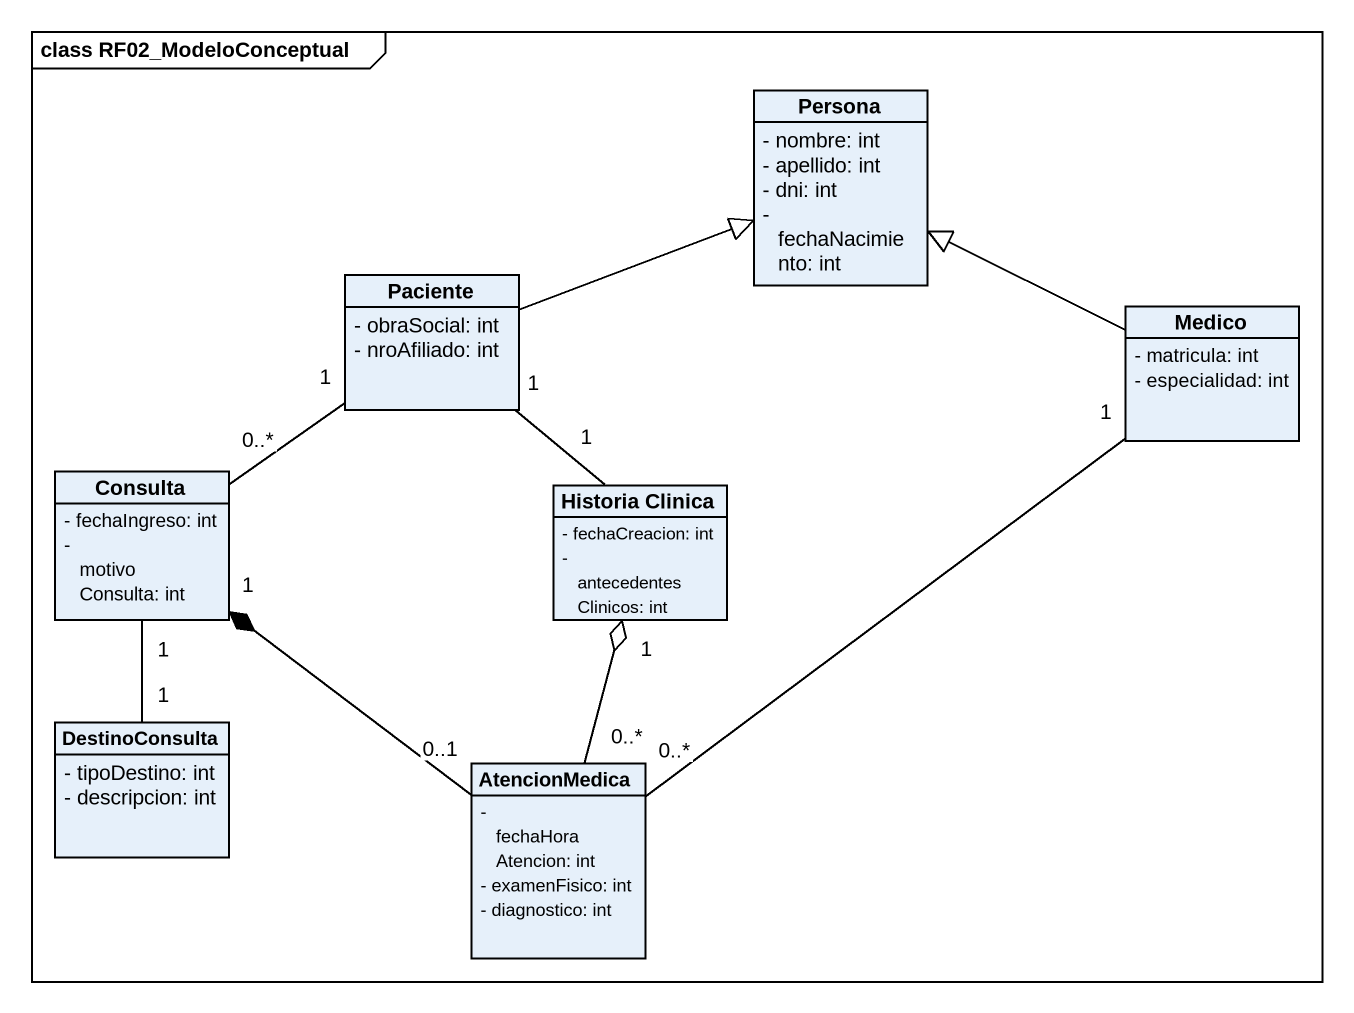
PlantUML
@startuml
mainframe class RF02_ModeloConceptual
hide circle
hide empty members
skinparam classAttributeIconSize 0
class Persona {
  - nombre: int
  - apellido: int
  - dni: int
  - fechaNacimiento: int
}
class Paciente {
  - obraSocial: int
  - nroAfiliado: int
}
class Medico {
  - matricula: int
  - especialidad: int
}
class Consulta {
  - fechaIngreso: int
  - motivoConsulta: int
}
class "Historia Clinica" as Historia_Clinica {
  - fechaCreacion: int
  - antecedentesClinicos: int
}
class DestinoConsulta {
  - tipoDestino: int
  - descripcion: int
}
class AtencionMedica {
  - fechaHoraAtencion: int
  - examenFisico: int
  - diagnostico: int
}
Paciente -right-|> Persona
Paciente "1" -- "0..*" Consulta
Medico -left-|> Persona
Historia_Clinica "1" -up- "1" Paciente
DestinoConsulta "1" -up- "1" Consulta
AtencionMedica "0..*" -up- "1" Medico
AtencionMedica "0..1" -up-* "1" Consulta
AtencionMedica "0..*" -up-o "1" Historia_Clinica
@enduml
